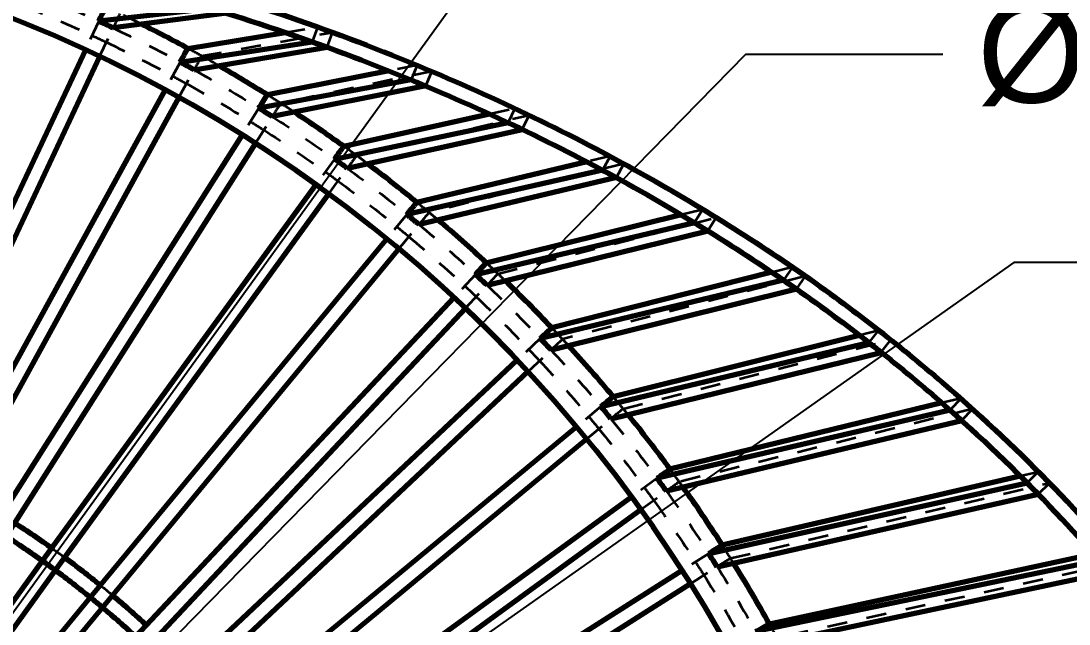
# Model space of a CAD drawing. Header units: inches. Extents: x -0.1 to 57.6, y -5.7 to 33.1.
# Drawn here: x 16.18 to 21.41, y 9.56 to 12.57 of the extents above; entities that cross this region are included whole.
import ezdxf

# ---------------------------------------------------------------- set-up
doc = ezdxf.new("R2010")
doc.units = ezdxf.units.IN
doc.header["$LTSCALE"] = 0.75
doc.header["$MEASUREMENT"] = 0
doc.linetypes.add('HIDDEN2', pattern=[0.1875, 0.125, -0.0625])
for name, color, linetype, lineweight in [('FD_Dimensions', 7, 'Continuous', 35), ('Hidden', 7, 'HIDDEN2', 35), ('Visible', 7, 'Continuous', 70)]:
    doc.layers.add(name, color=color, linetype=linetype, lineweight=lineweight)
doc.styles.get("Standard").update_dxf_attribs({"font": 'arial.ttf'})
doc.dimstyles.new('Dim-Standard', dxfattribs={"dimtxt": 0.5, "dimasz": 0.5, "dimexe": 0.3, "dimexo": 0.07, "dimgap": 0.2, "dimtad": 0, "dimtih": 1, "dimtoh": 1, "dimlfac": 0.083333, "dimzin": 12, "dimdsep": 46, "dimtxsty": 'Standard', "dimcen": 0, "dimazin": 3, "dimtp": 0.01, "dimtm": 0.01, "dimtfac": 1, "dimtofl": 0, "dimtmove": 0, "dimatfit": 3, "dimfxl": 1, "dimtolj": 1, "dimtzin": 12, "dimarcsym": 1})

# ---------------------------------------------------------------- blocks, each defined once
blk = doc.blocks.new('*D32')
at = {"layer": 'Defpoints', "color": 0, "transparency": 16777216}
for p in [(23.1603, 15.7692), (3.8815, 5.9998), (23.1603, 5.9998)]:
    blk.add_point(p, dxfattribs=at)
at = {"layer": 'FD_Dimensions', "color": 0, "lineweight": -2, "transparency": 16777216}
for p, q in [((3.8815, 6.0698), (3.8815, 16.0692)), ((23.1603, 6.0698), (23.1603, 16.0692)), ((4.3815, 15.7692), (12.9655, 15.7692)), ((22.6603, 15.7692), (14.0763, 15.7692))]:
    blk.add_line(p, q, dxfattribs=at)
at = {"layer": 'FD_Dimensions', "color": 0, "transparency": 16777216}
for points in [[(4.3815, 15.8525), (4.3815, 15.6859), (3.8815, 15.7692)], [(22.6603, 15.8525), (22.6603, 15.6859), (23.1603, 15.7692)]]:
    blk.add_solid(points, dxfattribs=at)
at = {"layer": 'FD_Dimensions', "color": 0, "transparency": 16777216, "insert": (13.5209, 15.7692), "char_height": 0.5, "attachment_point": 5}
blk.add_mtext('\\A1;32', dxfattribs=at)
blk = doc.blocks.new('*D34')
at = {"layer": 'Defpoints', "color": 0, "transparency": 16777216}
for p in [(14.2015, 6.9399), (12.8403, 5.0597)]:
    blk.add_point(p, dxfattribs=at)
at = {"layer": 'FD_Dimensions', "color": 0, "lineweight": -2, "transparency": 16777216}
for p, q in [((19.0499, 13.6369), (14.4947, 7.3449)), ((20.0364, 13.6369), (19.0499, 13.6369))]:
    blk.add_line(p, q, dxfattribs=at)
blk.add_arc((13.5209, 5.9998), 1.1606, 39.2871, 149.4005, dxfattribs=at)
at = {"layer": 'FD_Dimensions', "color": 0, "transparency": 16777216}
blk.add_solid([(14.4272, 7.3938), (14.5622, 7.296), (14.2015, 6.9399)], dxfattribs=at)
at = {"layer": 'FD_Dimensions', "color": 0, "transparency": 16777216, "insert": (20.6713, 13.6369), "char_height": 0.5, "attachment_point": 5}
blk.add_mtext('\\A1;%%C4', dxfattribs=at)
blk = doc.blocks.new('*D35')
at = {"layer": 'Defpoints', "color": 0, "transparency": 16777216}
for p in [(15.1733, 7.6856), (11.8685, 4.3139)]:
    blk.add_point(p, dxfattribs=at)
at = {"layer": 'FD_Dimensions', "color": 0, "lineweight": -2, "transparency": 16777216}
for p, q in [((19.7959, 12.4016), (15.5233, 8.0427)), ((20.7809, 12.4016), (19.7959, 12.4016))]:
    blk.add_line(p, q, dxfattribs=at)
at = {"layer": 'FD_Dimensions', "color": 0, "transparency": 16777216}
blk.add_solid([(15.4638, 8.101), (15.5828, 7.9844), (15.1733, 7.6856)], dxfattribs=at)
at = {"layer": 'FD_Dimensions', "color": 0, "transparency": 16777216, "insert": (21.4172, 12.4016), "char_height": 0.5, "attachment_point": 5}
blk.add_mtext('\\A1;%%C8', dxfattribs=at)
blk = doc.blocks.new('*D36')
at = {"layer": 'Defpoints', "color": 0, "transparency": 16777216}
for p in [(17.4127, 8.7415), (9.6291, 3.258)]:
    blk.add_point(p, dxfattribs=at)
at = {"layer": 'FD_Dimensions', "color": 0, "lineweight": -2, "transparency": 16777216}
for p, q in [((21.135, 11.3638), (17.8215, 9.0295)), ((22.1206, 11.3638), (21.135, 11.3638))]:
    blk.add_line(p, q, dxfattribs=at)
blk.add_arc((13.5209, 5.9998), 4.7606, 32.7686, 38.7749, dxfattribs=at)
at = {"layer": 'FD_Dimensions', "color": 0, "transparency": 16777216}
blk.add_solid([(17.7735, 9.0976), (17.8695, 8.9614), (17.4127, 8.7415)], dxfattribs=at)
at = {"layer": 'FD_Dimensions', "color": 0, "transparency": 16777216, "insert": (22.9506, 11.3638), "char_height": 0.5, "attachment_point": 5}
blk.add_mtext('\\A1;%%C16', dxfattribs=at)
blk = doc.blocks.new('*D37')
at = {"layer": 'Defpoints', "color": 0, "transparency": 16777216}
for p in [(19.9996, 8.8598), (7.0422, 3.1398)]:
    blk.add_point(p, dxfattribs=at)
at = {"layer": 'FD_Dimensions', "color": 0, "lineweight": -2, "transparency": 16777216}
for p, q in [((22.5086, 9.9674), (20.457, 9.0617)), ((23.4469, 9.9674), (22.5086, 9.9674))]:
    blk.add_line(p, q, dxfattribs=at)
blk.add_arc((13.5209, 5.9998), 7.0819, 21.39175, 59.43367, dxfattribs=at)
at = {"layer": 'FD_Dimensions', "color": 0, "transparency": 16777216}
blk.add_solid([(20.4234, 9.1379), (20.4907, 8.9855), (19.9996, 8.8598)], dxfattribs=at)
at = {"layer": 'FD_Dimensions', "color": 0, "transparency": 16777216, "insert": (24.276, 9.9674), "char_height": 0.5, "attachment_point": 5}
blk.add_mtext('\\A1;%%C24', dxfattribs=at)

msp = doc.modelspace()

# ---------------------------------------------------------------- linework, layer by layer
at = {"layer": 'Hidden', "extrusion": (3.63318e-29, 2.96671e-13, -1)}
for p, q in [((16.5676, 12.5668), (16.5006, 12.4243)), ((16.5676, 12.5668), (16.5006, 12.4243)), ((16.5676, 12.5668), (16.5006, 12.4243)), ((16.5676, 12.5668), (16.5006, 12.4243)), ((16.5676, 12.5668), (16.5006, 12.4243)), ((16.5676, 12.5668), (16.5676, 12.5668)), ((16.5676, 12.5668), (16.5676, 12.5668)), ((16.5676, 12.5668), (16.5676, 12.5668)), ((16.5676, 12.5668), (16.5676, 12.5668)), ((16.5676, 12.5668), (16.5676, 12.5668)), ((16.5718, 12.3908), (16.6389, 12.5333)), ((16.5718, 12.3908), (16.6389, 12.5333)), ((16.5718, 12.3908), (16.6389, 12.5333)), ((16.5718, 12.3908), (16.6389, 12.5333)), ((16.5718, 12.3908), (16.6389, 12.5333)), ((16.6389, 12.5333), (16.6389, 12.5333)), ((16.6389, 12.5333), (16.6389, 12.5333)), ((16.6389, 12.5333), (16.6389, 12.5333)), ((16.6389, 12.5333), (16.6389, 12.5333)), ((16.6389, 12.5333), (16.6389, 12.5333)), ((17.0809, 12.3936), (17.7337, 12.5113)), ((17.4975, 12.5114), (17.6596, 12.538)), ((17.6596, 12.538), (17.6329, 12.4641)), ((17.707, 12.4373), (17.7337, 12.5113)), ((16.9739, 12.3626), (16.8981, 12.2246)), ((16.9739, 12.3626), (16.8981, 12.2246)), ((16.9739, 12.3626), (16.8981, 12.2246)), ((16.9739, 12.3626), (16.8981, 12.2246)), ((16.9739, 12.3626), (16.8981, 12.2246)), ((16.9739, 12.3626), (16.9739, 12.3626)), ((16.9739, 12.3626), (16.9739, 12.3626)), ((16.9739, 12.3626), (16.9739, 12.3626)), ((16.9739, 12.3626), (16.9739, 12.3626)), ((16.9739, 12.3626), (16.9739, 12.3626)), ((18.1566, 12.3472), (18.0157, 12.3194)), ((18.1566, 12.3472), (18.1263, 12.2746)), ((16.9671, 12.1866), (17.0429, 12.3246)), ((16.9671, 12.1866), (17.0429, 12.3246)), ((16.9671, 12.1866), (17.0429, 12.3246)), ((16.9671, 12.1866), (17.0429, 12.3246)), ((16.9671, 12.1866), (17.0429, 12.3246)), ((17.0429, 12.3246), (17.0429, 12.3246)), ((17.0429, 12.3246), (17.0429, 12.3246)), ((17.0429, 12.3246), (17.0429, 12.3246)), ((17.0429, 12.3246), (17.0429, 12.3246)), ((17.0429, 12.3246), (17.0429, 12.3246)), ((18.2293, 12.317), (17.4753, 12.1575)), ((18.199, 12.2444), (18.2293, 12.317)), ((17.3667, 12.1332), (17.2823, 12.0002)), ((17.3667, 12.1332), (17.2823, 12.0002)), ((17.3667, 12.1332), (17.2823, 12.0002)), ((17.3667, 12.1332), (17.2823, 12.0002)), ((17.3667, 12.1332), (17.2823, 12.0002)), ((17.3488, 11.958), (17.4331, 12.091)), ((17.3488, 11.958), (17.4331, 12.091)), ((17.3488, 11.958), (17.4331, 12.091)), ((17.3488, 11.958), (17.4331, 12.091)), ((17.3488, 11.958), (17.4331, 12.091)), ((17.3667, 12.1332), (17.3667, 12.1332)), ((17.3667, 12.1332), (17.3667, 12.1332)), ((17.3667, 12.1332), (17.3667, 12.1332)), ((17.3667, 12.1332), (17.3667, 12.1332)), ((17.3667, 12.1332), (17.3667, 12.1332)), ((17.4331, 12.091), (17.4331, 12.091)), ((17.4331, 12.091), (17.4331, 12.091)), ((17.4331, 12.091), (17.4331, 12.091)), ((17.4331, 12.091), (17.4331, 12.091)), ((17.4331, 12.091), (17.4331, 12.091)), ((17.8542, 11.897), (18.7148, 12.0986)), ((18.5173, 12.1044), (18.6437, 12.1324)), ((18.6437, 12.1324), (18.6099, 12.0614)), ((18.681, 12.0276), (18.7148, 12.0986)), ((17.7442, 11.8796), (17.6516, 11.7522)), ((17.7442, 11.8796), (17.6516, 11.7522)), ((17.7442, 11.8796), (17.6516, 11.7522)), ((17.7442, 11.8796), (17.6516, 11.7522)), ((17.7442, 11.8796), (17.6516, 11.7522)), ((17.7442, 11.8796), (17.7442, 11.8796)), ((17.7442, 11.8796), (17.7442, 11.8796)), ((17.7442, 11.8796), (17.7442, 11.8796)), ((17.7442, 11.8796), (17.7442, 11.8796)), ((17.7442, 11.8796), (17.7442, 11.8796)), ((19.1194, 11.8933), (19.0035, 11.8657)), ((19.1194, 11.8933), (19.082, 11.8241)), ((17.7153, 11.7059), (17.8079, 11.8333)), ((17.7153, 11.7059), (17.8079, 11.8333)), ((17.7153, 11.7059), (17.8079, 11.8333)), ((17.7153, 11.7059), (17.8079, 11.8333)), ((17.7153, 11.7059), (17.8079, 11.8333)), ((17.8079, 11.8333), (17.8079, 11.8333)), ((17.8079, 11.8333), (17.8079, 11.8333)), ((17.8079, 11.8333), (17.8079, 11.8333)), ((17.8079, 11.8333), (17.8079, 11.8333)), ((17.8079, 11.8333), (17.8079, 11.8333)), ((19.1887, 11.8558), (18.2159, 11.6133)), ((19.1512, 11.7866), (19.1887, 11.8558)), ((19.4739, 11.6025), (19.5819, 11.6293)), ((19.5819, 11.6293), (19.5408, 11.5623)), ((18.105, 11.6028), (18.0047, 11.4815)), ((18.105, 11.6028), (18.0047, 11.4815)), ((18.105, 11.6028), (18.0047, 11.4815)), ((18.105, 11.6028), (18.0047, 11.4815)), ((18.105, 11.6028), (18.0047, 11.4815)), ((18.105, 11.6028), (18.105, 11.6028)), ((18.105, 11.6028), (18.105, 11.6028)), ((18.105, 11.6028), (18.105, 11.6028)), ((18.105, 11.6028), (18.105, 11.6028)), ((18.105, 11.6028), (18.105, 11.6028)), ((18.5591, 11.3074), (19.6491, 11.5882)), ((19.608, 11.5211), (19.6491, 11.5882)), ((18.0653, 11.4313), (18.1657, 11.5526)), ((18.0653, 11.4313), (18.1657, 11.5526)), ((18.0653, 11.4313), (18.1657, 11.5526)), ((18.0653, 11.4313), (18.1657, 11.5526)), ((18.0653, 11.4313), (18.1657, 11.5526)), ((18.1657, 11.5526), (18.1657, 11.5526)), ((18.1657, 11.5526), (18.1657, 11.5526)), ((18.1657, 11.5526), (18.1657, 11.5526)), ((18.1657, 11.5526), (18.1657, 11.5526)), ((18.1657, 11.5526), (18.1657, 11.5526)), ((18.4478, 11.3039), (18.34, 11.1891)), ((18.4478, 11.3039), (18.34, 11.1891)), ((18.4478, 11.3039), (18.34, 11.1891)), ((18.4478, 11.3039), (18.34, 11.1891)), ((18.4478, 11.3039), (18.34, 11.1891)), ((18.4478, 11.3039), (18.4478, 11.3039)), ((18.4478, 11.3039), (18.4478, 11.3039)), ((18.4478, 11.3039), (18.4478, 11.3039)), ((18.4478, 11.3039), (18.4478, 11.3039)), ((18.4478, 11.3039), (18.4478, 11.3039)), ((20.0293, 11.3402), (19.9273, 11.3146)), ((20.0293, 11.3402), (19.9845, 11.2756)), ((18.3974, 11.1352), (18.5052, 11.25)), ((18.3974, 11.1352), (18.5052, 11.25)), ((18.3974, 11.1352), (18.5052, 11.25)), ((18.3974, 11.1352), (18.5052, 11.25)), ((18.3974, 11.1352), (18.5052, 11.25)), ((18.5052, 11.25), (18.5052, 11.25)), ((18.5052, 11.25), (18.5052, 11.25)), ((18.5052, 11.25), (18.5052, 11.25)), ((18.5052, 11.25), (18.5052, 11.25)), ((18.5052, 11.25), (18.5052, 11.25)), ((20.094, 11.2954), (18.8825, 10.9806)), ((20.0492, 11.2307), (20.094, 11.2954)), ((20.362, 11.0014), (20.4593, 11.0257)), ((20.4593, 11.0257), (20.4107, 10.9638)), ((18.7711, 10.9841), (18.6563, 10.8763)), ((18.7711, 10.9841), (18.6563, 10.8763)), ((18.7711, 10.9841), (18.6563, 10.8763)), ((18.7711, 10.9841), (18.6563, 10.8763)), ((18.7711, 10.9841), (18.6563, 10.8763)), ((18.7711, 10.9841), (18.7711, 10.9841)), ((18.7711, 10.9841), (18.7711, 10.9841)), ((18.7711, 10.9841), (18.7711, 10.9841)), ((18.7711, 10.9841), (18.7711, 10.9841)), ((18.7711, 10.9841), (18.7711, 10.9841)), ((19.1846, 10.6341), (20.5212, 10.977)), ((20.4726, 10.9152), (20.5212, 10.977)), ((18.7103, 10.8189), (18.825, 10.9267)), ((18.7103, 10.8189), (18.825, 10.9267)), ((18.7103, 10.8189), (18.825, 10.9267)), ((18.7103, 10.8189), (18.825, 10.9267)), ((18.7103, 10.8189), (18.825, 10.9267)), ((18.825, 10.9267), (18.825, 10.9267)), ((18.825, 10.9267), (18.825, 10.9267)), ((18.825, 10.9267), (18.825, 10.9267)), ((18.825, 10.9267), (18.825, 10.9267)), ((18.825, 10.9267), (18.825, 10.9267)), ((20.8694, 10.6854), (20.776, 10.6627)), ((20.8694, 10.6854), (20.8169, 10.6267)), ((19.0738, 10.6446), (18.9524, 10.5442)), ((19.0738, 10.6446), (18.9524, 10.5442)), ((19.0738, 10.6446), (18.9524, 10.5442)), ((19.0738, 10.6446), (18.9524, 10.5442)), ((19.0738, 10.6446), (18.9524, 10.5442)), ((19.0738, 10.6446), (19.0738, 10.6446)), ((19.0738, 10.6446), (19.0738, 10.6446)), ((19.0738, 10.6446), (19.0738, 10.6446)), ((19.0738, 10.6446), (19.0738, 10.6446)), ((19.0738, 10.6446), (19.0738, 10.6446)), ((20.9281, 10.633), (19.4644, 10.2693)), ((20.8757, 10.5743), (20.9281, 10.633)), ((19.0026, 10.4835), (19.1239, 10.5839)), ((19.0026, 10.4835), (19.1239, 10.5839)), ((19.0026, 10.4835), (19.1239, 10.5839)), ((19.0026, 10.4835), (19.1239, 10.5839)), ((19.0026, 10.4835), (19.1239, 10.5839)), ((19.1239, 10.5839), (19.1239, 10.5839)), ((19.1239, 10.5839), (19.1239, 10.5839)), ((19.1239, 10.5839), (19.1239, 10.5839)), ((19.1239, 10.5839), (19.1239, 10.5839)), ((19.1239, 10.5839), (19.1239, 10.5839)), ((21.1665, 10.2985), (21.2568, 10.3194)), ((21.2568, 10.3194), (21.2006, 10.2643)), ((19.3544, 10.2868), (19.227, 10.1942)), ((19.3544, 10.2868), (19.227, 10.1942)), ((19.3544, 10.2868), (19.227, 10.1942)), ((19.3544, 10.2868), (19.227, 10.1942)), ((19.3544, 10.2868), (19.227, 10.1942)), ((19.3544, 10.2868), (19.3544, 10.2868)), ((19.3544, 10.2868), (19.3544, 10.2868)), ((19.3544, 10.2868), (19.3544, 10.2868)), ((19.3544, 10.2868), (19.3544, 10.2868)), ((19.3544, 10.2868), (19.3544, 10.2868)), ((19.7208, 9.8877), (21.3119, 10.2631)), ((21.2557, 10.208), (21.3119, 10.2631)), ((19.2733, 10.1305), (19.4007, 10.2231)), ((19.2733, 10.1305), (19.4007, 10.2231)), ((19.2733, 10.1305), (19.4007, 10.2231)), ((19.2733, 10.1305), (19.4007, 10.2231)), ((19.2733, 10.1305), (19.4007, 10.2231)), ((19.4007, 10.2231), (19.4007, 10.2231)), ((19.4007, 10.2231), (19.4007, 10.2231)), ((19.4007, 10.2231), (19.4007, 10.2231)), ((19.4007, 10.2231), (19.4007, 10.2231)), ((19.4007, 10.2231), (19.4007, 10.2231)), ((19.6121, 9.912), (19.4792, 9.8276)), ((19.6121, 9.912), (19.4792, 9.8276)), ((19.6121, 9.912), (19.4792, 9.8276)), ((19.6121, 9.912), (19.4792, 9.8276)), ((19.6121, 9.912), (19.4792, 9.8276)), ((19.6121, 9.912), (19.6121, 9.912)), ((19.6121, 9.912), (19.6121, 9.912)), ((19.6121, 9.912), (19.6121, 9.912)), ((19.6121, 9.912), (19.6121, 9.912)), ((19.6121, 9.912), (19.6121, 9.912)), ((19.5213, 9.7611), (19.6543, 9.8455)), ((19.5213, 9.7611), (19.6543, 9.8455)), ((19.5213, 9.7611), (19.6543, 9.8455)), ((19.5213, 9.7611), (19.6543, 9.8455)), ((19.5213, 9.7611), (19.6543, 9.8455)), ((19.6543, 9.8455), (19.6543, 9.8455)), ((19.6543, 9.8455), (19.6543, 9.8455)), ((19.6543, 9.8455), (19.6543, 9.8455)), ((19.6543, 9.8455), (19.6543, 9.8455)), ((19.6543, 9.8455), (19.6543, 9.8455)), ((21.6695, 9.8677), (19.9527, 9.4908))]:
    msp.add_line(p, q, dxfattribs=at)
for radius, start, end in [(7.2394, 111.91159, 114.88841), (7.1606, 111.91502, 114.88498), (7.2394, 114.88841, 115.51159), (7.2394, 115.51159, 118.48841), (7.1606, 114.88498, 115.51502), (7.1606, 114.88498, 115.51502), (7.1606, 114.88498, 115.51502), (7.1606, 114.88498, 115.51502), (7.1606, 114.88498, 115.51502), (7.1606, 115.51502, 118.48498), (7.2394, 118.48841, 119.11159), (7.1606, 118.48498, 119.11502), (7.1606, 118.48498, 119.11502), (7.1606, 118.48498, 119.11502), (7.1606, 118.48498, 119.11502), (7.1606, 118.48498, 119.11502), (7.2394, 119.11159, 122.08841), (7.1606, 119.11502, 122.08498), (7.2394, 122.08841, 122.71159), (7.2394, 122.71159, 125.68841), (7.1606, 122.08498, 122.71502), (7.1606, 122.08498, 122.71502), (7.1606, 122.08498, 122.71502), (7.1606, 122.08498, 122.71502), (7.1606, 122.08498, 122.71502), (7.1606, 122.71502, 125.68498), (7.2394, 125.68841, 126.31159), (7.2394, 126.31159, 129.28841), (7.1606, 125.68498, 126.31502), (7.1606, 125.68498, 126.31502), (7.1606, 125.68498, 126.31502), (7.1606, 125.68498, 126.31502), (7.1606, 125.68498, 126.31502), (7.1606, 126.31502, 129.28498), (7.2394, 129.28841, 129.91159), (7.1606, 129.28498, 129.91502), (7.1606, 129.28498, 129.91502), (7.1606, 129.28498, 129.91502), (7.1606, 129.28498, 129.91502), (7.1606, 129.28498, 129.91502), (7.2394, 129.91159, 132.88841), (7.1606, 129.91502, 132.88498), (7.2394, 132.88841, 133.51159), (7.2394, 133.51159, 136.48841), (7.1606, 132.88498, 133.51502), (7.1606, 132.88498, 133.51502), (7.1606, 132.88498, 133.51502), (7.1606, 132.88498, 133.51502), (7.1606, 132.88498, 133.51502), (7.1606, 133.51502, 136.48498), (7.2394, 136.48841, 137.11159), (7.1606, 136.48498, 137.11502), (7.1606, 136.48498, 137.11502), (7.1606, 136.48498, 137.11502), (7.1606, 136.48498, 137.11502), (7.1606, 136.48498, 137.11502), (7.2394, 137.11159, 140.08841), (7.1606, 137.11502, 140.08498), (7.2394, 140.08841, 140.71159), (7.1606, 140.08498, 140.71502), (7.1606, 140.08498, 140.71502), (7.1606, 140.08498, 140.71502), (7.1606, 140.08498, 140.71502), (7.1606, 140.08498, 140.71502), (7.2394, 140.71159, 143.68841), (7.1606, 140.71502, 143.68498), (7.2394, 143.68841, 144.31159), (7.1606, 143.68498, 144.31502), (7.1606, 143.68498, 144.31502), (7.1606, 143.68498, 144.31502), (7.1606, 143.68498, 144.31502), (7.1606, 143.68498, 144.31502), (7.2394, 144.31159, 147.28841), (7.1606, 144.31502, 147.28498), (4.8394, 125.5339, 126.4661), (4.8394, 125.5339, 126.4661), (7.2394, 147.28841, 147.91159), (7.1606, 147.28498, 147.91502), (7.1606, 147.28498, 147.91502), (7.1606, 147.28498, 147.91502), (7.1606, 147.28498, 147.91502), (7.1606, 147.28498, 147.91502), (7.2394, 147.91159, 150.88841), (7.1606, 147.91502, 150.88498), (4.8394, 129.1339, 130.0661), (4.8394, 129.1339, 130.0661)]:
    msp.add_arc((-13.5209, 5.9998), radius, start, end, dxfattribs=at)
at = {"layer": 'Hidden'}
for radius, start, end in [(7.2394, 64.48841, 65.11159), (7.2394, 64.48841, 65.11159), (7.2394, 64.48841, 65.11159), (7.2394, 64.48841, 65.11159), (7.3181, 63.54703, 64.49176), (7.3181, 60.89176, 61.50824), (7.2394, 60.88841, 61.51159), (7.2394, 60.88841, 61.51159), (7.2394, 60.88841, 61.51159), (7.2394, 60.88841, 61.51159), (7.3181, 60.12626, 60.89176), (7.3181, 57.29176, 57.90824), (7.3181, 56.6543, 57.29176), (7.2394, 57.28841, 57.91159), (7.2394, 57.28841, 57.91159), (7.2394, 57.28841, 57.91159), (7.2394, 57.28841, 57.91159), (7.3181, 53.69176, 54.30824), (7.2394, 53.68841, 54.31159), (7.2394, 53.68841, 54.31159), (7.2394, 53.68841, 54.31159), (7.2394, 53.68841, 54.31159), (7.3181, 53.15187, 53.69176), (7.3181, 50.09176, 50.70824), (7.3181, 49.62967, 50.09176), (7.2394, 50.08841, 50.71159), (7.2394, 50.08841, 50.71159), (7.2394, 50.08841, 50.71159), (7.2394, 50.08841, 50.71159), (7.3181, 46.49176, 47.10824), (7.2394, 46.48841, 47.11159), (7.2394, 46.48841, 47.11159), (7.2394, 46.48841, 47.11159), (7.2394, 46.48841, 47.11159), (7.3181, 46.09381, 46.49176), (7.3181, 42.89176, 43.50824), (7.2394, 42.88841, 43.51159), (7.2394, 42.88841, 43.51159), (7.2394, 42.88841, 43.51159), (7.2394, 42.88841, 43.51159), (7.3181, 42.54805, 42.89176), (7.3181, 39.29176, 39.90824), (7.2394, 39.28841, 39.91159), (7.2394, 39.28841, 39.91159), (7.2394, 39.28841, 39.91159), (7.2394, 39.28841, 39.91159), (7.3181, 38.99484, 39.29176), (7.3181, 35.69176, 36.30824), (7.2394, 35.68841, 36.31159), (7.2394, 35.68841, 36.31159), (7.2394, 35.68841, 36.31159), (7.2394, 35.68841, 36.31159), (7.3181, 35.43585, 35.69176), (7.3181, 32.09176, 32.70824), (7.2394, 32.08841, 32.71159), (7.2394, 32.08841, 32.71159), (7.2394, 32.08841, 32.71159), (7.2394, 32.08841, 32.71159), (7.3181, 31.87225, 32.09176), (7.3181, 28.49176, 29.10824)]:
    msp.add_arc((13.5209, 5.9998), radius, start, end, dxfattribs=at)
for points in [[(16.6724, 12.6045), (16.6612, 12.5808), (16.65, 12.557), (16.6389, 12.5333)], [(17.6967, 12.5248), (17.6843, 12.5293), (17.672, 12.5337), (17.6596, 12.538)], [(17.7337, 12.5113), (17.7214, 12.5159), (17.709, 12.5204), (17.6967, 12.5248)], [(17.0809, 12.3936), (17.0682, 12.3706), (17.0556, 12.3476), (17.0429, 12.3246)], [(18.193, 12.3322), (18.1808, 12.3373), (18.1687, 12.3423), (18.1566, 12.3472)], [(18.2293, 12.317), (18.2172, 12.3221), (18.2051, 12.3272), (18.193, 12.3322)], [(17.4753, 12.1575), (17.4613, 12.1353), (17.4472, 12.1132), (17.4331, 12.091)], [(18.6793, 12.1157), (18.6674, 12.1213), (18.6556, 12.1269), (18.6437, 12.1324)], [(18.7148, 12.0986), (18.703, 12.1043), (18.6911, 12.11), (18.6793, 12.1157)], [(17.8542, 11.897), (17.8387, 11.8758), (17.8233, 11.8546), (17.8079, 11.8333)], [(19.1541, 11.8747), (19.1426, 11.8809), (19.131, 11.8871), (19.1194, 11.8933)], [(19.1887, 11.8558), (19.1772, 11.8621), (19.1656, 11.8684), (19.1541, 11.8747)], [(18.2159, 11.6133), (18.1992, 11.5931), (18.1824, 11.5729), (18.1657, 11.5526)], [(19.6156, 11.6089), (19.6044, 11.6157), (19.5932, 11.6226), (19.5819, 11.6293)], [(19.6491, 11.5882), (19.6379, 11.5951), (19.6268, 11.602), (19.6156, 11.6089)], [(18.5591, 11.3074), (18.5412, 11.2883), (18.5232, 11.2692), (18.5052, 11.25)], [(20.0617, 11.3179), (20.051, 11.3254), (20.0401, 11.3328), (20.0293, 11.3402)], [(20.094, 11.2954), (20.0833, 11.3029), (20.0725, 11.3104), (20.0617, 11.3179)], [(20.4903, 11.0015), (20.48, 11.0096), (20.4697, 11.0177), (20.4593, 11.0257)], [(20.5212, 10.977), (20.5109, 10.9852), (20.5006, 10.9934), (20.4903, 11.0015)], [(18.8825, 10.9806), (18.8633, 10.9626), (18.8442, 10.9447), (18.825, 10.9267)], [(20.8988, 10.6593), (20.889, 10.668), (20.8792, 10.6767), (20.8694, 10.6854)], [(19.1846, 10.6341), (19.1644, 10.6174), (19.1442, 10.6007), (19.1239, 10.5839)], [(20.9281, 10.633), (20.9184, 10.6418), (20.9086, 10.6506), (20.8988, 10.6593)], [(21.2844, 10.2914), (21.2753, 10.3007), (21.266, 10.3101), (21.2568, 10.3194)], [(19.4644, 10.2693), (19.4432, 10.2539), (19.422, 10.2385), (19.4007, 10.2231)], [(21.3119, 10.2631), (21.3028, 10.2726), (21.2936, 10.282), (21.2844, 10.2914)], [(19.7208, 9.8877), (19.6986, 9.8737), (19.6765, 9.8596), (19.6543, 9.8455)]]:
    msp.add_open_spline(points, degree=3, dxfattribs=at)
at = {"layer": 'Visible', "extrusion": (3.63318e-29, 2.96671e-13, -1)}
for p, q in [((17.131, 12.63), (16.5676, 12.5668)), ((17.2063, 12.6068), (16.6389, 12.5333)), ((17.0119, 12.4316), (17.4975, 12.5114)), ((16.9739, 12.3626), (17.6329, 12.464)), ((17.6329, 12.4641), (17.6329, 12.464)), ((16.5006, 12.4243), (15.5122, 10.3239)), ((16.5006, 12.4243), (15.5122, 10.3239)), ((17.0429, 12.3246), (17.7069, 12.4373)), ((17.707, 12.4373), (17.7069, 12.4373)), ((16.5718, 12.3908), (15.5834, 10.2904)), ((16.5718, 12.3908), (15.5834, 10.2904)), ((18.0157, 12.3194), (17.4088, 12.1997)), ((18.1263, 12.2745), (17.3667, 12.1332)), ((18.199, 12.2443), (17.4331, 12.091)), ((18.1263, 12.2746), (18.1263, 12.2745)), ((18.199, 12.2444), (18.199, 12.2443)), ((16.8981, 12.2246), (15.7798, 10.1904)), ((16.8981, 12.2246), (15.7798, 10.1904)), ((16.9671, 12.1866), (15.8488, 10.1524)), ((16.9671, 12.1866), (15.8488, 10.1524)), ((17.7905, 11.9433), (18.5173, 12.1044)), ((17.7442, 11.8796), (18.6099, 12.0613)), ((18.6099, 12.0614), (18.6099, 12.0613)), ((17.2823, 12.0002), (16.0384, 10.0403)), ((17.2823, 12.0002), (16.0384, 10.0403)), ((17.8079, 11.8333), (18.681, 12.0275)), ((18.681, 12.0276), (18.681, 12.0275)), ((17.3488, 11.958), (16.1049, 9.9981)), ((17.3488, 11.958), (16.1049, 9.9981)), ((19.0819, 11.824), (18.105, 11.6028)), ((19.0035, 11.8657), (18.1552, 11.6635)), ((19.082, 11.8241), (19.0819, 11.824)), ((19.1512, 11.7866), (18.1657, 11.5526)), ((19.1512, 11.7866), (19.1512, 11.7866)), ((17.6516, 11.7522), (16.2872, 9.8742)), ((17.6516, 11.7522), (16.2872, 9.8742)), ((17.7153, 11.7059), (16.3509, 9.8279)), ((17.7153, 11.7059), (16.3509, 9.8279)), ((18.4478, 11.3039), (19.5408, 11.5622)), ((18.5017, 11.3613), (19.4739, 11.6025)), ((19.5408, 11.5623), (19.5408, 11.5622)), ((18.5052, 11.25), (19.6079, 11.5211)), ((19.608, 11.5211), (19.6079, 11.5211)), ((18.0047, 11.4815), (16.525, 9.6929)), ((18.0047, 11.4815), (16.525, 9.6929)), ((18.0653, 11.4313), (16.5857, 9.6427)), ((18.0653, 11.4313), (16.5857, 9.6427)), ((19.9273, 11.3146), (18.8285, 11.038)), ((19.9844, 11.2755), (18.7711, 10.9841)), ((19.9845, 11.2756), (19.9844, 11.2755)), ((20.0491, 11.2307), (18.825, 10.9267)), ((20.0492, 11.2307), (20.0491, 11.2307)), ((18.34, 11.1891), (16.751, 9.497)), ((18.34, 11.1891), (16.751, 9.497)), ((18.3974, 11.1352), (16.8084, 9.4431)), ((18.3974, 11.1352), (16.8084, 9.4431)), ((19.1344, 10.6948), (20.362, 11.0014)), ((19.0738, 10.6446), (20.4106, 10.9638)), ((20.4107, 10.9638), (20.4106, 10.9638)), ((19.1239, 10.5839), (20.4725, 10.9151)), ((20.4726, 10.9152), (20.4725, 10.9151)), ((18.6563, 10.8763), (16.9642, 9.2872)), ((18.6563, 10.8763), (16.9642, 9.2872)), ((18.7103, 10.8189), (17.0181, 9.2298)), ((18.7103, 10.8189), (17.0181, 9.2298)), ((20.8169, 10.6267), (19.3544, 10.2868)), ((20.776, 10.6627), (19.4182, 10.333)), ((20.8169, 10.6267), (20.8169, 10.6267)), ((20.8756, 10.5742), (19.4007, 10.2231)), ((20.8757, 10.5743), (20.8756, 10.5742)), ((18.9524, 10.5442), (17.1638, 9.0645)), ((18.9524, 10.5442), (17.1638, 9.0645)), ((19.0026, 10.4835), (17.214, 9.0039)), ((19.0026, 10.4835), (17.214, 9.0039)), ((19.6121, 9.912), (21.2005, 10.2643)), ((19.6786, 9.9542), (21.1665, 10.2985)), ((21.2006, 10.2643), (21.2005, 10.2643)), ((19.6543, 9.8455), (21.2557, 10.208)), ((21.2557, 10.208), (21.2557, 10.208)), ((19.227, 10.1942), (17.3491, 8.8298)), ((19.227, 10.1942), (17.3491, 8.8298)), ((19.2733, 10.1305), (17.3953, 8.7661)), ((19.2733, 10.1305), (17.3953, 8.7661)), ((21.5308, 9.9087), (19.9148, 9.5598)), ((16.2872, 9.8742), (14.8764, 7.9324)), ((21.5585, 9.8767), (19.8458, 9.5218)), ((16.3509, 9.8279), (14.9401, 7.8862)), ((19.4792, 9.8276), (17.5192, 8.5838)), ((19.4792, 9.8276), (17.5192, 8.5838)), ((21.6095, 9.8167), (19.8837, 9.4528)), ((19.5213, 9.7611), (17.5614, 8.5173)), ((19.5213, 9.7611), (17.5614, 8.5173)), ((16.525, 9.6929), (14.9951, 7.8435)), ((16.5857, 9.6427), (15.0558, 7.7933))]:
    msp.add_line(p, q, dxfattribs=at)
at = {"layer": 'Visible'}
for radius, start, end in [(7.0819, 240, 120), (7.3181, 61.50824, 63.54703), (7.3181, 57.90824, 60.12626), (7.3181, 54.30824, 56.6543), (7.3181, 50.70824, 53.15187), (7.3181, 47.10824, 49.62967), (7.3181, 43.50824, 46.09381), (7.3181, 39.90824, 42.54805), (7.3181, 36.30824, 38.99484), (7.3181, 32.70824, 35.43585), (4.7606, 53.5262, 54.4738), (7.3181, 29.10824, 31.87225), (4.7606, 49.9262, 50.8738)]:
    msp.add_arc((13.5209, 5.9998), radius, start, end, dxfattribs=at)
at = {"layer": 'Visible', "extrusion": (3.63318e-29, 2.96671e-13, -1)}
for radius, start, end in [(4.8394, 122.8661, 125.5339), (4.7606, 122.8738, 125.5262), (4.8394, 126.4661, 129.1339), (4.7606, 125.5262, 126.4738), (4.7606, 126.4738, 129.1262), (4.7606, 129.1262, 130.0738), (4.8394, 130.0661, 132.7339), (4.7606, 130.0738, 132.7262)]:
    msp.add_arc((-13.5209, 5.9998), radius, start, end, dxfattribs=at)
at = {"layer": 'Visible'}
for points, knots in [([(13.5209, 13.2391), (13.7766, 13.2391), (14.0322, 13.2315), (14.2871, 13.2162), (14.6001, 13.1975), (14.912, 13.1673), (15.2211, 13.1257), (15.5099, 13.0868), (15.7964, 13.0381), (16.0793, 12.9796), (16.3437, 12.925), (16.6049, 12.8618), (16.8622, 12.7905), (17.337, 12.6587), (17.7981, 12.4988), (18.2396, 12.3127), (18.6239, 12.1507), (18.9934, 11.9689), (19.3446, 11.769), (19.6503, 11.5949), (19.9422, 11.4071), (20.2182, 11.2069), (20.4584, 11.0327), (20.6866, 10.849), (20.9015, 10.6569), (21.0885, 10.4897), (21.2655, 10.3162), (21.4317, 10.1369), (21.7174, 9.8287), (21.9713, 9.5036), (22.1901, 9.1656), (22.3528, 8.9142), (22.4962, 8.6556), (22.6192, 8.3916), (22.7107, 8.1953), (22.7909, 7.9959), (22.8595, 7.7943), (22.9605, 7.498), (23.0364, 7.1968), (23.0866, 6.8932), (23.1357, 6.597), (23.1603, 6.2984), (23.1603, 5.9998)], [4.712389, 4.712389, 4.712389, 4.712389, 4.79204, 4.79204, 4.79204, 4.889875, 4.889875, 4.889875, 4.98129, 4.98129, 4.98129, 5.066707, 5.066707, 5.066707, 5.224407, 5.224407, 5.224407, 5.361663, 5.361663, 5.361663, 5.481126, 5.481126, 5.481126, 5.585103, 5.585103, 5.585103, 5.6756, 5.6756, 5.6756, 5.831229, 5.831229, 5.831229, 5.946995, 5.946995, 5.946995, 6.033109, 6.033109, 6.033109, 6.159674, 6.159674, 6.159674, 6.283185, 6.283185, 6.283185, 6.283185]), ([(13.5209, 13.1604), (13.775, 13.1604), (14.0291, 13.1528), (14.2824, 13.1376), (14.5935, 13.119), (14.9034, 13.089), (15.2106, 13.0477), (15.4976, 13.009), (15.7823, 12.9606), (16.0634, 12.9025), (16.326, 12.8482), (16.5856, 12.7855), (16.8411, 12.7146), (17.3128, 12.5837), (17.7707, 12.4249), (18.209, 12.2402), (18.5905, 12.0793), (18.9572, 11.8989), (19.3057, 11.7005), (19.6089, 11.5279), (19.8984, 11.3416), (20.172, 11.1432), (20.4101, 10.9705), (20.6362, 10.7885), (20.849, 10.5982), (21.0342, 10.4326), (21.2094, 10.2608), (21.3739, 10.0834), (21.5171, 9.929), (21.6521, 9.7704), (21.7785, 9.6081), (21.996, 9.329), (22.1881, 9.0389), (22.3532, 8.7405), (22.4761, 8.5185), (22.5839, 8.2919), (22.6763, 8.0619), (22.8121, 7.7239), (22.9144, 7.3784), (22.9822, 7.0292), (23.0483, 6.6884), (23.0815, 6.3441), (23.0815, 5.9998)], [4.712389, 4.712389, 4.712389, 4.712389, 4.79204, 4.79204, 4.79204, 4.889875, 4.889875, 4.889875, 4.98129, 4.98129, 4.98129, 5.066707, 5.066707, 5.066707, 5.224407, 5.224407, 5.224407, 5.361663, 5.361663, 5.361663, 5.481126, 5.481126, 5.481126, 5.585103, 5.585103, 5.585103, 5.6756, 5.6756, 5.6756, 5.754365, 5.754365, 5.754365, 5.889819, 5.889819, 5.889819, 5.990578, 5.990578, 5.990578, 6.138669, 6.138669, 6.138669, 6.283185, 6.283185, 6.283185, 6.283185])]:
    msp.add_open_spline(points, degree=3, knots=knots, dxfattribs=at)
for points in [[(16.5676, 12.5668), (16.5788, 12.5906), (16.59, 12.6143), (16.6011, 12.6381)], [(16.6389, 12.5333), (16.6151, 12.5445), (16.5914, 12.5556), (16.5676, 12.5668)], [(17.6329, 12.464), (17.6453, 12.4596), (17.6576, 12.4552), (17.67, 12.4508)], [(17.67, 12.4508), (17.6823, 12.4463), (17.6946, 12.4418), (17.7069, 12.4373)], [(16.9739, 12.3626), (16.9866, 12.3856), (16.9992, 12.4086), (17.0119, 12.4316)], [(17.0429, 12.3246), (17.0199, 12.3373), (16.9969, 12.3499), (16.9739, 12.3626)], [(18.1263, 12.2745), (18.1385, 12.2696), (18.1506, 12.2646), (18.1627, 12.2595)], [(18.1627, 12.2595), (18.1748, 12.2545), (18.1869, 12.2494), (18.199, 12.2443)], [(17.3667, 12.1332), (17.3807, 12.1553), (17.3948, 12.1775), (17.4088, 12.1997)], [(17.4331, 12.091), (17.411, 12.1051), (17.3888, 12.1191), (17.3667, 12.1332)], [(18.6099, 12.0613), (18.6218, 12.0558), (18.6336, 12.0502), (18.6455, 12.0446)], [(18.6455, 12.0446), (18.6573, 12.0389), (18.6692, 12.0332), (18.681, 12.0275)], [(17.7442, 11.8796), (17.7596, 11.9008), (17.775, 11.9221), (17.7905, 11.9433)], [(17.8079, 11.8333), (17.7867, 11.8487), (17.7654, 11.8642), (17.7442, 11.8796)], [(19.0819, 11.824), (19.0935, 11.8179), (19.1051, 11.8117), (19.1166, 11.8054)], [(19.1166, 11.8054), (19.1282, 11.7992), (19.1397, 11.7929), (19.1512, 11.7866)], [(18.105, 11.6028), (18.1218, 11.623), (18.1385, 11.6433), (18.1552, 11.6635)], [(18.1657, 11.5526), (18.1455, 11.5694), (18.1253, 11.5861), (18.105, 11.6028)], [(19.5408, 11.5622), (19.552, 11.5554), (19.5633, 11.5486), (19.5744, 11.5418)], [(19.5744, 11.5418), (19.5856, 11.5349), (19.5968, 11.528), (19.6079, 11.5211)], [(18.4478, 11.3039), (18.4658, 11.3231), (18.4838, 11.3422), (18.5017, 11.3613)], [(18.5052, 11.25), (18.4861, 11.268), (18.467, 11.286), (18.4478, 11.3039)], [(19.9844, 11.2755), (19.9953, 11.2681), (20.0061, 11.2607), (20.0169, 11.2532)], [(20.0169, 11.2532), (20.0276, 11.2457), (20.0384, 11.2382), (20.0491, 11.2307)], [(18.7711, 10.9841), (18.7903, 11.0021), (18.8094, 11.02), (18.8285, 11.038)], [(18.825, 10.9267), (18.8071, 10.9458), (18.7891, 10.965), (18.7711, 10.9841)], [(20.4106, 10.9638), (20.421, 10.9557), (20.4313, 10.9477), (20.4417, 10.9396)], [(20.4417, 10.9396), (20.452, 10.9315), (20.4623, 10.9233), (20.4725, 10.9151)], [(19.0738, 10.6446), (19.094, 10.6613), (19.1142, 10.6781), (19.1344, 10.6948)], [(19.1239, 10.5839), (19.1072, 10.6041), (19.0905, 10.6244), (19.0738, 10.6446)], [(20.8169, 10.6267), (20.8268, 10.618), (20.8366, 10.6093), (20.8464, 10.6006)], [(20.8464, 10.6006), (20.8562, 10.5918), (20.8659, 10.5831), (20.8756, 10.5742)], [(19.3544, 10.2868), (19.3757, 10.3022), (19.3969, 10.3176), (19.4182, 10.333)], [(19.4007, 10.2231), (19.3853, 10.2443), (19.3699, 10.2655), (19.3544, 10.2868)], [(21.2005, 10.2643), (21.2098, 10.255), (21.219, 10.2456), (21.2282, 10.2362)], [(21.2282, 10.2362), (21.2374, 10.2269), (21.2465, 10.2175), (21.2557, 10.208)], [(19.6121, 9.912), (19.6343, 9.9261), (19.6564, 9.9401), (19.6786, 9.9542)], [(19.6543, 9.8455), (19.6402, 9.8677), (19.6262, 9.8898), (19.6121, 9.912)], [(19.8458, 9.5218), (19.8688, 9.5345), (19.8918, 9.5471), (19.9148, 9.5598)]]:
    msp.add_open_spline(points, degree=3, dxfattribs=at)

# ---------------------------------------------------------------- dimensions: what is measured, and where the dimension line sits
at = {"layer": 'FD_Dimensions'}
dim = msp.add_aligned_dim(p1=(3.8815, 5.9998), p2=(23.1603, 5.9998), distance=9.7694, text='32', dimstyle='Dim-Standard', override={"dimlfac": 1.666667, "dimclrd": 0, "dimclre": 0}, dxfattribs=at)
dim.commit()
dim.dimension.update_dxf_attribs({"geometry": '*D32', "text_midpoint": (13.5209, 15.7692)})
for p1, p2, text, picture, middle in [((12.8403, 5.0597), (14.2015, 6.9399), '%%C4', '*D34', (20.6713, 13.6369)), ((11.8685, 4.3139), (15.1733, 7.6856), '%%C8', '*D35', (21.4172, 12.4016)), ((7.0422, 3.1398), (19.9996, 8.8598), '%%C24', '*D37', (24.276, 9.9674)), ((9.6291, 3.258), (17.4127, 8.7415), '%%C16', '*D36', (22.9506, 11.3638))]:
    dim = msp.add_diameter_dim_2p(p1=p1, p2=p2, text=text, dimstyle='Dim-Standard', override={"dimlfac": 1.666667}, dxfattribs=at)
    dim.commit()
    dim.dimension.update_dxf_attribs({"geometry": picture, "text_midpoint": middle, "dimtype": 163})

doc.saveas('drawing.dxf')
